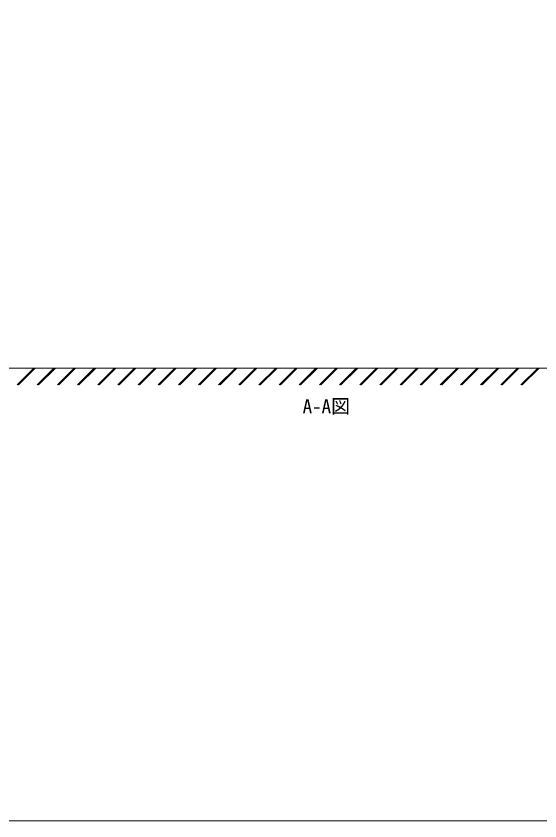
# Model space of a CAD drawing. Units: millimetres, scale not verified. Extents: x -990 to 990, y -1600 to 1603.
# Drawn here: x -444 to 107, y -1600 to -753 of the extents above; entities that cross this region are included whole.
import ezdxf
from ezdxf.enums import TextEntityAlignment as Align

# ---------------------------------------------------------------- set-up
doc = ezdxf.new("R2010")
doc.units = ezdxf.units.MM
doc.header["$LTSCALE"] = 8
for name, color, linetype, lineweight in [('0-0_0', 7, 'Continuous', 9), ('0-1_USER1', 3, 'Continuous', 9), ('0-6_YKK_D', 3, 'Continuous', 9)]:
    doc.layers.add(name, color=color, linetype=linetype, lineweight=lineweight)
doc.styles.add('ＭＳ ゴシック', font='')
doc.styles.get('ＭＳ ゴシック').set_extended_font_data('MS Gothic')

msp = doc.modelspace()

# ---------------------------------------------------------------- linework, layer by layer
at = {"layer": '0-0_0'}
msp.add_lwpolyline([(990, -1600), (-990, -1600), (-990, 1520)], dxfattribs=at)
at = {"layer": '0-6_YKK_D'}
for p, q in [((342.733, -1123.694), (-676.182, -1123.694)), ((-442.903, -1141.307), (-425.291, -1123.694)), ((-442.178, -1141.307), (-424.566, -1123.694)), ((-441.453, -1141.307), (-423.841, -1123.694)), ((-421.69, -1141.307), (-404.077, -1123.694)), ((-420.965, -1141.307), (-403.352, -1123.694)), ((-420.24, -1141.307), (-402.627, -1123.694)), ((-400.476, -1141.307), (-382.864, -1123.694)), ((-399.751, -1141.307), (-382.139, -1123.694)), ((-399.026, -1141.307), (-381.414, -1123.694)), ((-379.263, -1141.307), (-361.651, -1123.694)), ((-378.538, -1141.307), (-360.926, -1123.694)), ((-377.813, -1141.307), (-360.201, -1123.694)), ((-358.05, -1141.307), (-340.438, -1123.694)), ((-357.325, -1141.307), (-339.713, -1123.694)), ((-356.6, -1141.307), (-338.988, -1123.694)), ((-336.837, -1141.307), (-319.225, -1123.694)), ((-336.112, -1141.307), (-318.5, -1123.694)), ((-335.387, -1141.307), (-317.775, -1123.694)), ((-315.624, -1141.307), (-298.011, -1123.694)), ((-314.899, -1141.307), (-297.286, -1123.694)), ((-314.174, -1141.307), (-296.561, -1123.694)), ((-294.41, -1141.307), (-276.798, -1123.694)), ((-293.685, -1141.307), (-276.073, -1123.694)), ((-292.96, -1141.307), (-275.348, -1123.694)), ((-273.197, -1141.307), (-255.585, -1123.694)), ((-272.472, -1141.307), (-254.86, -1123.694)), ((-271.747, -1141.307), (-254.135, -1123.694)), ((-251.984, -1141.307), (-234.372, -1123.694)), ((-251.259, -1141.307), (-233.647, -1123.694)), ((-250.534, -1141.307), (-232.922, -1123.694)), ((-230.771, -1141.307), (-213.158, -1123.694)), ((-230.046, -1141.307), (-212.433, -1123.694)), ((-229.321, -1141.307), (-211.708, -1123.694)), ((-209.558, -1141.307), (-191.945, -1123.694)), ((-208.833, -1141.307), (-191.22, -1123.694)), ((-208.108, -1141.307), (-190.495, -1123.694)), ((-188.344, -1141.307), (-170.732, -1123.694)), ((-187.619, -1141.307), (-170.007, -1123.694)), ((-186.894, -1141.307), (-169.282, -1123.694)), ((-167.131, -1141.307), (-149.519, -1123.694)), ((-166.406, -1141.307), (-148.794, -1123.694)), ((-165.681, -1141.307), (-148.069, -1123.694)), ((-145.918, -1141.307), (-128.306, -1123.694)), ((-145.193, -1141.307), (-127.581, -1123.694)), ((-144.468, -1141.307), (-126.856, -1123.694)), ((-124.705, -1141.307), (-107.092, -1123.694)), ((-123.98, -1141.307), (-106.367, -1123.694)), ((-123.255, -1141.307), (-105.642, -1123.694)), ((-103.492, -1141.307), (-85.879, -1123.694)), ((-102.767, -1141.307), (-85.154, -1123.694)), ((-102.042, -1141.307), (-84.429, -1123.694)), ((-82.278, -1141.307), (-64.666, -1123.694)), ((-81.553, -1141.307), (-63.941, -1123.694)), ((-80.828, -1141.307), (-63.216, -1123.694)), ((-61.065, -1141.307), (-43.453, -1123.694)), ((-60.34, -1141.307), (-42.728, -1123.694)), ((-59.615, -1141.307), (-42.003, -1123.694)), ((-39.852, -1141.307), (-22.24, -1123.694)), ((-39.127, -1141.307), (-21.515, -1123.694)), ((-38.402, -1141.307), (-20.79, -1123.694)), ((-18.639, -1141.307), (-1.026, -1123.694)), ((-17.914, -1141.307), (-0.301, -1123.694)), ((-17.189, -1141.307), (0.424, -1123.694)), ((2.574, -1141.307), (20.187, -1123.694)), ((3.299, -1141.307), (20.912, -1123.694)), ((4.024, -1141.307), (21.637, -1123.694)), ((23.788, -1141.307), (41.4, -1123.694)), ((24.513, -1141.307), (42.125, -1123.694)), ((25.238, -1141.307), (42.85, -1123.694)), ((45.001, -1141.307), (62.613, -1123.694)), ((45.726, -1141.307), (63.338, -1123.694)), ((46.451, -1141.307), (64.063, -1123.694)), ((66.214, -1141.307), (83.826, -1123.694)), ((66.939, -1141.307), (84.551, -1123.694)), ((67.664, -1141.307), (85.276, -1123.694)), ((87.427, -1141.307), (105.04, -1123.694)), ((88.152, -1141.307), (105.765, -1123.694)), ((88.877, -1141.307), (106.49, -1123.694))]:
    msp.add_line(p, q, dxfattribs=at)

# ---------------------------------------------------------------- texts
at = {"layer": '0-1_USER1', "style": 'ＭＳ ゴシック'}
msp.add_text('A-A図', height=14.66, dxfattribs=at).set_placement((-142.346, -1175.52), align=Align.BOTTOM_LEFT)

doc.saveas('drawing.dxf')
